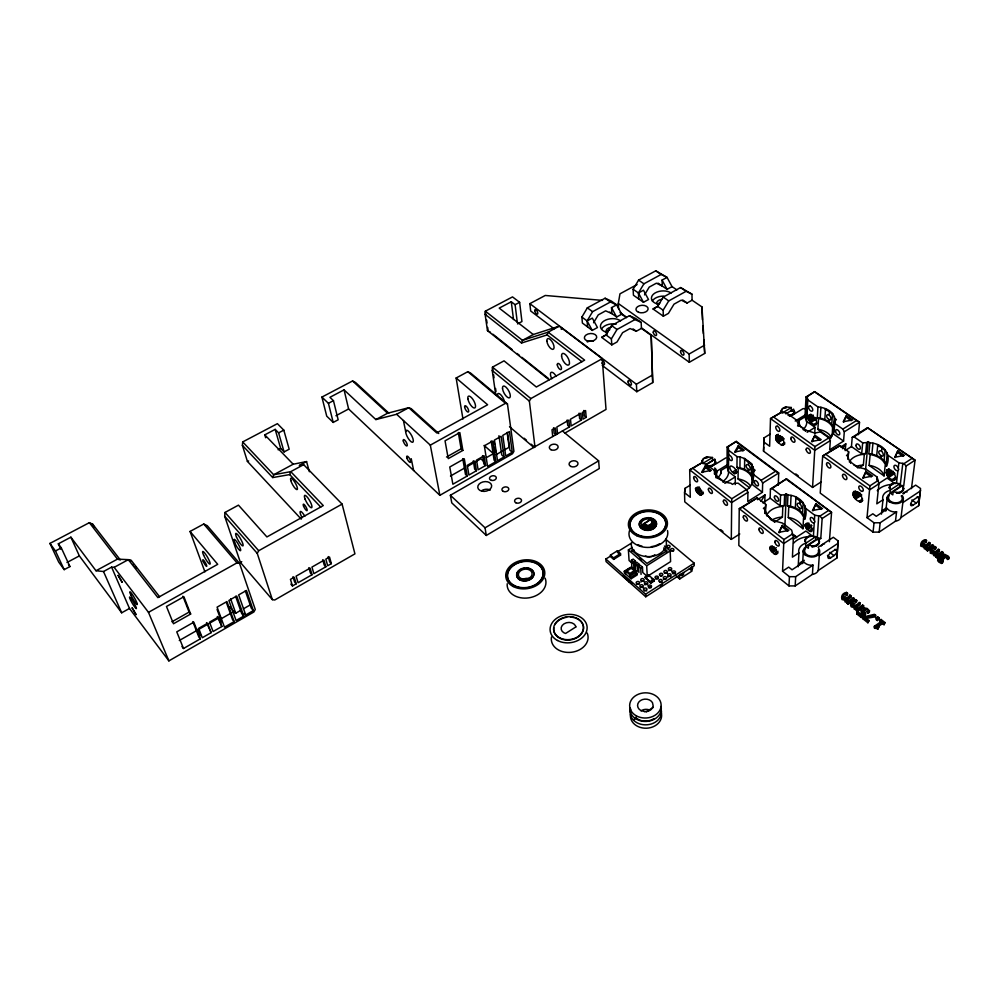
<?xml version="1.0" encoding="UTF-8"?>
<svg xmlns="http://www.w3.org/2000/svg" width="999" height="999" viewBox="0 0 999 999"><rect width="100%" height="100%" fill="white"/><g stroke="black" fill="none" stroke-linecap="round" stroke-linejoin="round"><path stroke-width="1.5" d="M723.264 481.206A19.655 13.549 -1 0 0 728.621 472.602L727.06 466.783L727.122 446.99L736.313 441.396L778.721 473.002L778.258 485.314M728.234 469.08L728.321 447.677L727.122 446.99M728.571 455.457L728.508 471.653L735.314 476.873L735.252 484.602M728.321 447.677L728.82 455.294A3.022 1.486 58.1 0 1 731.705 457.467A3.022 1.486 58.1 0 1 731.693 460.564A3.022 1.486 58.1 0 1 728.808 458.391L728.571 457.854M739.784 533.978L731.305 539.398L731.73 498.751L692.806 468.319L689.685 469.805L690.284 497.277L684.54 492.669L685.002 488.374L690.184 485.189M751.997 483.491L751.96 477.922A18.469 12.775 0 0 0 739.585 468.519L736.962 467.42L737.062 456.63L728.596 450.249M765.484 513.698L765.758 504.433L757.254 497.889L739.248 508.666L738.823 545.454L788.985 585.913L795.179 585.913L812.424 574.388A8.117 5.869 4 0 0 818.268 570.479L836.9 558.029L838.111 540.921L833.316 537.275L818.131 547.302M836.9 558.029L838.111 540.921M749.575 487.812L738.061 478.971L738.174 468.344M735.376 452.347L738.286 447.327L738.298 445.716L744.267 450.174L734.665 451.998L738.298 445.716M753.084 477.959C751.186 472.29 745.441 469.143 739.934 467.794L740.059 457.005L737.062 456.63M647.327 528.483L647.377 525.511L643.656 523.726L641.146 526.011L642.632 528.309L645.142 524.975L643.955 529.158L646.203 525.349L645.766 528.259M744.517 469.293L744.68 458.504L740.059 457.005M747.926 492.345L731.543 502.634L689.685 469.805L701.236 463.174L706.068 464.011L714.485 470.504C715.097 478.384 723.813 482.579 730.856 483.166L732.442 484.39L734.09 483.366L738.099 483.154L746.415 489.547L747.926 492.345L747.764 501.523L762.412 492.282L762.662 483.079L761.163 480.294L752.821 473.988L753.521 471.278L755.144 470.267L753.546 469.055L751.523 463.648L744.68 458.504L744.367 459.215L751.51 464.448L748.164 461.426M748.401 471.565L748.438 469.368A3.059 1.711 50.3 0 1 746.103 465.796A3.059 1.711 50.3 0 1 748.513 464.972L748.576 461.563M751.323 474.45L751.523 463.648L751.023 464.223M752.821 473.988L752.609 484.79L762.412 492.282M753.059 477.772L753.283 466.97M753.358 478.321L753.546 469.055M753.396 477.447L753.521 471.278M706.393 464.36L714.772 459.24L715.459 462.312A6.593 4.52 -1 0 1 708.441 466.608L708.428 465.809L706.743 465.596M821.328 481.805L812.562 487.425L763.523 451.186L764.023 437.874L770.167 434.103M763.848 444.043L764.023 437.874M764.772 502.722L764.997 494.93L757.492 499.687M764.872 513.436L765.758 504.433M787.949 495.005L787.474 505.831L790.234 507.005A19.131 13.487 2.3 0 1 801.573 513.686L804.844 519.055C809.465 506.543 800.486 495.504 787.949 495.005L786.288 493.756L784.652 494.792L784.203 505.619L780.157 505.831L770.142 498.176L770.429 488.973L786.525 478.808L831.568 512.375L829.382 541.733M775.649 437.999L776.535 435.002C780.743 435.626 785.526 440.571 783.441 445.067L781.118 444.805L777.484 442.058L775.948 439.622L775.649 437.999L779.282 435.751M853.795 464.947L857.979 467.257L865.971 469.18L877.035 476.998L878.096 480.519L869.917 485.851L867.02 517.657L874.038 522.802L880.156 522.764L896.59 511.825A8.042 5.519 5.6 0 1 887.487 508.866L876.273 516.296L872.839 513.798L867.02 517.657M774.387 521.765L774.712 521.016L774.387 521.765L770.254 519.293M791.308 407.517L782.217 413.049L781.168 411.288L781.717 409.815A6.469 4.246 1 0 1 786.425 406.955L791.308 407.517L791.171 410.689L792.469 411.401M780.157 505.831L780.581 495.005L772.052 488.548L770.429 488.973M774.737 522.09L782.404 517.157L782.841 506.493L784.203 505.619M779.232 532.817L782.342 525.399L788.835 530.419L778.683 532.367L782.342 525.399M803.983 428.671A19.281 12.75 1.1 0 0 806.78 422.34L804.969 416.858L806.018 396.953L806.955 396.778L807.804 399.912L817.956 406.93C824.849 407.492 833.428 411.014 834.789 418.556L836.425 419.68L834.889 420.641L834.34 423.189L842.856 429.095L844.305 431.805L843.568 441.071L829.682 449.837L830.331 440.584L828.87 437.862L814.959 446.578L812.562 487.425M782.554 571.178L788.698 567.12L792.057 569.792L803.895 561.95A8.167 5.882 3.9 0 0 813.011 565.134L795.666 576.673L789.422 576.685L782.554 571.178L783.915 539.547L742.532 507.192L739.248 508.666L783.74 543.568L793.393 537.262L791.67 530.169L782.454 523.051L774.412 520.966M772.052 488.548L786.525 478.808M784.889 526.148L786.288 493.756M803.533 518.056L802.946 528.733L788.273 517.494L788.76 506.818M789.372 416.046A6.469 4.246 1 0 0 794.355 412.063L793.606 409.128L785.813 413.886M804.844 519.055C804.058 511.975 796.877 507.817 790.559 506.243L791.058 495.404M788.985 585.913L789.422 576.685M804.969 416.858L799 420.529L798.626 426.024L799.138 425.449L805.881 430.232L805.569 430.944L802.934 429.495M793.393 537.262L792.419 557.13L798.938 552.834L798.663 550.948A12.9 9.241 3.7 0 1 805.331 543.281M795.366 507.842L795.903 497.002L795.579 497.752L803.134 503.284L799.587 500.087M819.23 541.957L819.292 541.158L819.23 541.957A7.093 5.045 3.6 0 1 812.025 546.703L812.075 545.916L813.923 545.816A7.093 5.045 3.6 0 0 819.018 542.457L818.393 538.598L808.541 545.079L808.353 548.251L805.806 546.278L805.406 539.248A7.093 5.045 3.6 0 1 810.501 535.914L815.846 536.638L815.634 539.822L805.806 546.278M795.179 585.913L795.666 576.673M799.462 510.252L799.575 508.054A3.159 1.798 48.4 0 1 797.19 504.383A3.159 1.798 48.4 0 1 799.812 503.633L799.987 500.224M798.189 566.783L798.938 552.834M805.569 430.944L805.619 430.132L798.676 425.212L796.54 420.092L786.425 412.949L781.643 412.187L770.504 418.581L769.642 446.241L763.773 441.933M806.23 419.018L807.392 397.49M807.804 399.912L806.63 421.441L815.072 427.372L814.697 433.603M802.584 513.324L803.184 502.472L802.647 503.059M808.278 417.882L809.252 414.872C813.486 415.347 818.368 420.342 816.108 424.812L813.748 424.6L810.077 421.915L808.553 419.518L808.278 417.882L813.049 414.947M804.507 516.833L805.119 505.993M802.634 563.586L803.358 550.774M805.082 541.333L805.119 540.534L805.082 541.333A7.093 5.045 3.6 0 1 805.356 540.047M763.523 451.186L763.76 447.127M940.996 557.842L941.408 556.793M812.162 441.833L814.922 435.227L821.166 439.647L811.588 441.471L814.922 435.227M832.204 436.213L832.579 427.609A18.132 12.013 2 0 0 819.942 418.806L817.294 417.782L817.956 406.93M830.806 438.449L817.869 429.345L818.531 418.643M812.025 546.703L812.075 545.916L808.541 545.079M832.754 428.546L834.003 429.433C833.016 422.889 826.073 419.48 820.229 418.119L820.916 407.267M814.247 522.852L813.948 523.001A3.184 1.623 55.6 0 1 810.788 520.591A3.184 1.623 55.6 0 1 810.988 517.482A3.184 1.623 55.6 0 1 814.148 519.88L815.009 521.74L814.247 522.852L813.373 536.738L820.778 538.449L822.152 518.518L819.904 516.121L814.734 515.197L805.456 508.204M814.397 520.429L814.734 515.197M813.049 510.764L815.933 503.708L822.477 508.591L812.449 510.514L815.933 503.708M812.424 574.388L813.011 565.134M824.812 419.505L825.536 408.653L825.224 409.353L829.432 411.576L829.195 415.01A2.972 1.436 64.4 0 1 830.881 418.856A2.972 1.436 64.4 0 1 828.895 419.43L828.745 421.628M817.319 537.275L818.73 515.734M818.268 570.479L819.267 555.756A8.204 5.882 3.8 0 0 819.33 552.709M903.421 488.761L903.521 487.949L903.421 488.761A6.981 4.733 5.4 0 1 896.59 493.256L896.69 492.457L898.488 492.357A6.981 4.733 5.4 0 0 903.321 489.173L902.509 485.539L893.181 491.683L892.806 494.892L890.221 493.056L889.797 486.213A6.981 4.733 5.4 0 1 894.617 483.054L899.912 483.716L899.525 486.925L890.221 493.056M831.755 424.338L832.529 413.461L832.467 414.273L829.07 411.413M495.741 394.917L492.257 370.554L492.507 367.12L504.033 360.851L536.338 387.013L584.64 360.139L548.139 332.168L522.502 340.347L521.54 343.007L485.114 314.31L485.352 311.176L512.512 296.903L519.617 302.31L521.94 321.553L517.494 323.926M833.641 427.46L834.427 416.583M834.34 423.189L833.553 434.066L843.568 441.071M834.003 429.433L834.789 418.556M834.889 420.641L834.103 431.506L832.492 433.841A18.132 12.013 2 0 1 828.77 438.386M843.68 422.14L846.353 415.646L852.646 419.955L843.181 421.74L846.353 415.646M845.316 449.725L845.791 443.843L840.696 447.065M847.751 458.516L848.626 451.76L839.947 445.654L822.676 455.981L820.229 493.094L873.064 532.13L879.145 532.105L895.479 521.178A7.992 5.519 5.8 0 0 901.023 517.47L918.68 505.656L920.579 488.536L915.683 485.127L902.771 493.656M847.976 459.34L848.626 451.76M845.129 450.599L851.448 446.59L852.234 437.312L867.482 427.684L915.072 460.189L911.45 488.623M853.046 494.18L853.683 491.471C858.153 490.971 864.16 497.177 861.488 501.798C857.741 502.297 853.333 498.002 853.046 494.18L856.742 491.77M858.441 434.652L859.527 422.252L814.734 391.645L806.018 396.953M847.552 593.206C838.111 596.453 845.941 601.086 849.937 595.079L850.948 595.866L846.74 598.788L846.465 599.974L848.85 600.824L853.346 597.752L854.357 598.538L854.207 600.074L848.201 604.195L847.189 603.396L847.851 602.946L844.942 601.785L844.992 598.738C839.023 599.188 842.132 592.682 846.54 592.419L847.552 593.206L847.414 594.742L842.794 598.139M846.54 592.419L846.403 593.955L847.414 594.742M847.189 603.396L848.001 601.41L845.516 600.686L844.992 598.738M869.904 442.794L868.843 453.721L871.615 454.807A18.806 12.65 4.1 0 1 883.066 461.026L886.563 466.058C892.194 452.984 882.267 443.556 869.904 442.794L868.206 441.633L866.657 442.607L865.634 453.521L861.675 453.746L862.674 442.832L853.97 436.8L852.234 437.312M848.201 604.195L848.338 602.672L854.357 598.538M849.937 595.079L849.799 596.615L850.798 597.402L846.178 600.811M850.798 597.402L850.948 595.866M859.402 467.644L863.336 465.109L864.335 454.358L865.634 453.521M853.346 597.752L853.196 599.288L854.207 600.074M865.509 470.042L868.206 441.633M863.248 478.259L865.983 471.391L872.602 476.073L862.761 477.947L865.983 471.391M854.257 606.043L854.794 608.004L857.292 608.741L857.142 610.264L854.195 609.103L854.257 606.043C848.263 606.493 851.323 599.937 855.781 599.65L856.792 600.449L856.643 601.985L852.434 604.932M309.353 471.74L306.568 461.563L299.3 465.497L303.646 464.66L342.095 504.095L354.932 553.858L274.725 600.012L272.365 599.65L240.409 562.437L224.663 516.196L225.037 512.437L238.461 505.144L266.908 536.938L323.289 505.569L290.746 471.653L273.689 474.75L242.707 441.92L277.397 423.663L283.791 430.132L289.186 449.188L284.078 451.923L280.669 448.414L275.175 429.37L264.785 434.852L265.659 437.774M301.261 519.143L247.415 461.413L242.382 445.342L242.707 441.92M855.631 601.186L855.781 599.65M885.226 465.134L884.065 475.911L869.118 465.397L870.154 454.632M856.792 600.449C847.327 603.733 855.206 608.403 859.202 602.347L860.226 603.146L856.006 606.093L855.731 607.28L858.153 608.141L862.649 605.044L863.673 605.844L863.511 607.38L857.492 611.538L856.468 610.726L857.292 608.741M886.563 466.058C885.314 459.203 878.096 455.569 871.89 454.083L872.964 443.169M868.406 611.675C867.432 606.156 858.715 610.963 865.609 613.124L865.446 614.66L861.3 617.532L856.842 614.01L857.941 611.825L861.35 614.51L863.486 613.024L861.325 610.639A2.847 2.085 6.9 0 1 861.825 609.14L864.397 607.904L867.219 608.453L869.555 610.889L868.243 613.211L869.555 610.889M857.492 611.538L857.641 610.002L863.673 605.844M857.941 611.825L856.842 614.01M860.226 603.146L860.077 604.682L855.444 608.116M876.685 455.569L877.796 444.642L877.472 445.367L881.892 447.702L881.53 451.148A3.072 1.548 63 0 1 883.253 455.119A3.072 1.548 63 0 1 881.068 455.606A3.084 1.923 47.2 0 1 878.758 452.01A3.084 1.923 47.2 0 1 881.53 451.148M861.3 617.532L861.45 615.996L865.609 613.124M862.649 605.044L862.487 606.58L863.511 607.38M876.735 479.957L877.035 476.998M864.784 617.22L869.018 620.566L867.894 622.764L862.711 618.656L862.874 617.12L874.475 614.31L875.648 615.234L875.474 616.77L864.622 618.756L864.784 617.22L875.648 615.234M812.312 536.001L805.918 531.018L793.318 539.248M863.336 614.56L863.486 613.024M873.064 532.13L874.038 522.802M880.831 457.817L881.068 455.606M878.096 480.519L878.933 483.778L876.822 503.833L883.004 499.762L882.629 497.989A12.712 8.679 5.5 0 1 888.773 490.734M884.053 460.689L885.214 449.75L885.126 450.561L881.53 447.552M867.894 622.764L869.018 620.566M886.113 463.986L887.299 453.047M879.145 532.105L880.156 522.764M881.443 514.123L883.004 499.762M886.288 472.552L887 469.817C891.495 469.155 897.639 475.399 894.767 480.007C891.046 480.619 886.5 476.386 886.288 472.552L889.934 470.179M885.788 511.126L887.274 497.777M889.497 488.236L889.597 487.437L889.497 488.236A6.981 4.733 5.4 0 1 890.371 485.901M884.053 624.725L885.064 622.614L881.031 619.455L880.206 620.029L881.667 621.178L874.387 626.273L874.212 627.797L877.909 629.033L878.82 626.985L877.322 625.799L882.741 622.015L884.24 623.189L884.053 624.725L882.554 623.551L882.741 622.015M875.074 628.483L874.387 626.273M876.185 617.944L876.011 619.48L877.334 620.516L878.87 619.442L879.058 617.906L877.734 616.87L876.185 617.944L877.509 618.98L877.334 620.516M695.504 488.623C697.002 484.815 702.247 491.208 702.072 493.831C700.549 497.602 695.341 491.246 695.504 488.623L698.051 487.05M877.559 618.406L877.734 616.87M877.147 627.335L877.322 625.799M895.141 457.604L897.789 450.849L904.445 455.407L894.717 457.267L897.789 450.849M877.909 629.033L878.82 626.985M881.667 621.178L881.493 622.714L880.032 621.565L880.206 620.029M896.503 483.141L897.964 470.529L898.788 469.393L898.014 467.544A3.097 1.773 54.9 0 0 894.792 465.297A3.097 1.773 54.9 0 0 894.417 468.444A3.097 1.773 54.9 0 0 897.651 470.691L897.964 470.529M898.251 468.094L898.875 462.812L887.749 455.132M881.031 619.455L880.032 621.565M896.59 493.256L896.69 492.457L893.181 491.683M895.479 521.178L896.59 511.825M902.821 463.286L900.236 485.027L903.695 486.126L906.143 466.009L903.995 463.648L898.875 462.812M901.023 517.47L902.846 502.597A8.079 5.519 5.6 0 0 902.746 499.725M649.263 528.696L649.712 525.174L652.359 522.427L650.474 519.517L643.656 523.726L641.683 527.235L644.268 524.413L642.632 528.309M920.179 491.52L918.68 505.656M924.275 545.704L924.887 547.539L927.347 548.214L927.134 549.762L924.212 548.688L924.275 545.704C918.618 546.253 920.978 540.072 925.511 539.735L926.535 540.471L926.31 542.032L922.327 544.805M925.511 539.735L925.286 541.296L926.31 542.032M926.535 540.471C917.419 543.668 925.324 547.864 928.958 542.232L929.982 542.969L925.998 545.754L925.786 546.865L928.171 547.652L932.429 544.73L933.453 545.479L933.228 547.027L927.522 550.948L926.498 550.199L927.347 548.214M927.522 550.948L927.746 549.4L933.453 545.479M925.386 547.764L929.757 544.53L929.982 542.969M932.429 544.73L932.192 546.291L933.228 547.027M935.701 548.826L935.938 547.277L934.902 546.528L934.677 548.076L935.701 548.826L931.33 552.072M935.938 547.277C926.797 550.486 934.764 554.732 938.386 549.038L939.422 549.787L935.426 552.597L935.214 553.721L937.624 554.52L941.895 551.573L942.931 552.322L942.694 553.883L936.975 557.829L935.938 557.067L936.812 555.082L934.327 554.395L933.703 552.547C928.021 553.109 930.331 546.878 934.902 546.528M936.975 557.829L937.212 556.268L942.931 552.322M934.827 555.044L939.197 551.348L939.422 549.787M941.657 553.121L941.895 551.573M938.311 559.115L937.636 560.626L938.935 562.187L941.57 563.436L941.807 561.888C945.066 560.889 936.463 559.752 940.434 558.004C945.204 558.891 942.769 560.352 939.535 559.852M941.57 563.436L942.831 561.076M942.656 562.687L942.894 561.126M941.807 561.888C935.551 560.476 938.261 556.206 941.458 556.918A2.448 1.711 8.2 0 1 941.383 555.594L942.606 554.582A3.521 2.46 8.3 0 1 944.517 554.245L948.351 556.206L948.8 558.741L947.726 559.49L946.977 556.343L943.93 555.369L942.494 556.605L943.955 558.316L942.869 560.451M887.462 496.828L887.224 498.164A8.079 5.519 5.5 0 0 889.684 502.185M618.631 308.928L618.294 303.496L619.967 293.831L637.125 284.528M769.817 547.552L770.704 546.253C773.888 546.928 777.984 550.861 776.573 554.333L774.1 553.783L770.566 550.149L769.817 547.552L772.427 545.866M804.944 524.712L806.48 523.389L809.527 525.312A4.021 2.035 55.6 0 1 812.187 530.244A4.021 2.035 55.6 0 1 809.19 530.856L806.205 528.184L804.994 525.499L807.504 523.051M803.646 549.737L803.333 551.161A8.204 5.882 3.7 0 0 805.619 555.432M850.561 605.107L851.21 606.83L854.108 607.567M751.947 482.929L751.535 484.54A18.469 12.775 0 0 1 746.328 490.134M647.614 528.833L648.576 525.449L649.712 525.174L650.824 529.445L650.736 524.687L653.571 527.747L651.548 524.038L654.407 526.585L654.195 522.802L651.323 520.054L654.195 522.802L652.322 521.565L654.732 524.025L652.359 522.427L654.807 525.312L652.097 523.264L654.407 526.585M727.921 446.915L736.313 441.396M242.382 445.342L272.702 477.572L273.689 474.75L293.182 464.223L306.568 461.563M272.702 477.572L289.71 474.587L290.746 471.653L303.646 464.66M521.54 343.007L547.14 334.927L548.139 332.168L559.253 326.149L602.247 358.678L606.018 409.44L564.86 433.104M862.686 611.925L865.571 610.514L868.168 613.149M723.463 481.293L723.151 482.03L723.463 481.293L716.358 475.961L718.281 478.721M646.153 528.321L647.377 525.511L648.576 525.449L648.925 528.396M858.228 467.332L857.904 468.069C856.643 464.885 847.814 462.687 848.201 456.618L846.515 455.432L848.089 454.433M272.365 599.65L257.243 553.359L258.704 550.724L342.095 504.095M841.57 597.452L841.995 599.537L844.854 600.274M534.989 447.065L529.37 401.111L530.856 398.589L602.247 358.678M581.893 317.083L587.112 320.941L592.32 318.107L597.452 327.535L592.257 330.382L582.392 323.052L581.893 317.083L587.337 307.842L605.094 298.239L611.363 301.074L616.645 304.845L621.728 314.21L626.485 317.632M587.599 326.923L587.112 320.941L592.594 311.676L610.377 302.023L616.645 304.845L611.513 307.642L611.912 313.624L605.631 310.851L598.251 314.872L593.568 322.764M705.406 465.821L701.598 472.24L711.313 470.404L705.406 465.821L705.419 467.432L702.384 472.564M641.458 328.384L636.301 331.256L630.057 328.534L622.614 332.655L617.02 341.983L611.8 344.892L601.673 337.375L605.993 334.89L611.575 325.537L629.47 315.684L635.714 318.481L641.158 322.377L641.458 328.384L651.211 335.389L652.734 382.567L636.8 391.72L602.247 365.434M633.116 289.26L638.436 292.969L643.481 290.222L648.513 299.513L643.481 302.285L633.441 295.242L633.116 289.26L638.573 280.12L655.781 270.816L667.057 277.385L672.04 286.613L676.86 289.885M638.736 298.951L638.436 292.969L643.93 283.803L661.163 274.45L667.057 277.385L662.087 280.082L662.3 286.076L656.38 283.192L649.238 287.088L644.542 294.905M611.8 344.892L611.388 338.886L616.995 329.495L634.927 319.593L641.158 322.377M692.082 300.212L687.1 302.997L681.231 300.162L674.013 304.158L668.418 313.386L663.348 316.208L653.059 308.991L657.654 306.356L663.236 297.103L680.569 287.562L691.982 294.193L692.082 300.212L701.985 306.93L704.732 353.409L689.322 362.275L641.47 327.922M663.348 316.208L663.136 310.19L668.756 300.899L686.126 291.308L691.982 294.193M635.514 717.344L633.691 720.366L635.689 717.569M760.963 501.386L764.997 494.93M842.444 448.726L845.791 443.843M702.634 460.701A6.593 4.52 -1 0 0 702.297 461.85L702.622 459.902A6.593 4.52 -1.1 0 1 707.579 456.893L712.524 457.505L712.537 460.664L705.369 465.047M942.332 557.879L944.967 556.88L947.639 559.428M794.355 412.063L794.392 411.276L794.13 412.362A6.469 4.246 1 0 1 789.41 415.247L788.036 415.322M770.691 518.606L767.694 515.584L767.17 516.171L765.047 509.59L763.398 508.316L765.059 507.267M930.419 551.048L930.256 553.121L933.478 554.108L933.64 555.544L936.575 556.63L935.938 557.067M921.54 543.843L920.616 545.991L924.063 547.265M884.24 623.189L885.064 622.614M878.233 626.573L882.554 623.551M877.509 618.98L879.058 617.906M947.964 557.929L949.05 557.18M862.711 618.656L863.923 617.819M943.106 558.903L943.955 558.316M856.468 610.726L857.142 610.264M926.498 550.199L927.134 549.762M646.216 711.875L653.246 707.379M837.075 550.961A4.021 1.861 -51.1 0 0 834.39 550.174L831.068 552.385A4.021 1.861 -51 0 0 827.946 557.042A4.021 1.861 -51 0 0 830.656 557.817L833.965 555.606A4.021 1.861 -51.1 0 0 837.075 550.961L834.939 549.325M919.28 498.489A3.946 1.748 -52.4 0 0 916.895 497.577L913.748 499.675A3.946 1.748 -52.4 0 0 910.626 504.258A3.946 1.748 -52.4 0 0 913.036 505.169L916.17 503.071A3.946 1.748 -52.4 0 0 919.28 498.489L917.107 496.965M902.846 502.597L920.678 490.746M819.267 555.756L838.086 543.269M890.584 489.847L899.912 483.716M818.206 540.147L820.778 538.449M859.627 501.835L862.1 500.224M892.869 480.069L895.304 478.484M860.351 502.06L862.811 500.437M893.593 480.282L896.028 478.696M805.993 543.106L815.846 536.638M822.152 518.518L831.568 512.375L786.5 479.42M854.245 497.614L860.401 493.606M887.449 475.974L893.518 472.015M771.79 551.848L775.699 549.3M806.867 528.983L811.987 525.636M854.907 498.389L861.063 494.38M888.111 476.735L894.167 472.777M772.514 552.522L776.41 549.974M807.592 529.632L811.425 527.122M878.246 483.816L887.1 478.046L895.179 483.728M878.933 483.778L869.779 489.747L822.676 455.981L839.947 445.654M906.143 466.009L915.072 460.189L867.482 427.684M855.631 499.025L861.787 495.005M888.848 477.347L894.904 473.389M774.1 553.783L778.009 551.236M809.19 530.856L813.036 528.346M774.824 554.258L777.434 552.559M775.511 554.52L778.121 552.822M858.89 501.386L862.587 498.976M892.119 479.645L895.753 477.272M886.637 470.304L889.073 468.718M853.183 492.594L855.656 490.984M886.463 470.954L888.898 469.38M769.892 548.339L772.489 546.653M804.994 525.499L808.84 523.001M783.915 539.547L792.557 533.916M819.904 516.121L828.358 510.626M853.071 494.967L858.004 491.77M886.313 473.339L891.158 470.179M770.142 549.225L774.05 546.69M805.231 526.386L809.078 523.888M853.296 495.854L858.228 492.644M886.525 474.213L891.37 471.053M770.566 550.149L774.475 547.602M805.644 527.297L809.49 524.8M903.995 463.648L912 458.441M853.695 496.753L859.852 492.744M886.912 475.112L892.969 471.166M771.128 551.048L776.335 547.652M806.205 528.184L811.325 524.85M660.339 586.338L662.562 584.914M611.038 555.806L605.856 559.028L606.068 561.588L645.754 596.778L694.23 565.734L694.18 563.161L665.671 539.223M680.406 574.313L681.867 575.561L683.591 574.462L683.528 572.577M689.385 568.556L690.858 569.805L692.557 568.706L692.519 566.82M676.161 575.986L679.67 578.995L692.032 571.066L691.932 566.545M645.754 596.778L645.616 594.218L694.18 563.161M650.824 583.154L650.786 582.255L654.27 580.032L648.476 574.974L644.992 577.185L650.824 583.154L654.32 580.931L654.27 580.032M762.799 502.834L770.142 498.176M648.551 575.599L670.591 561.613L670.192 550.924L664.435 546.053M638.923 572.539L638.561 566.408L640.309 565.309L642.457 567.182L642.769 572.489L647.252 576.423L646.69 565.759L670.192 550.924M631.056 577.247L637.175 573.376L635.913 572.29L629.807 576.148L631.143 578.758L637.262 574.887L637.175 573.376M742.532 507.192L757.254 497.889M853.97 436.8L867.656 428.146M629.208 582.105L630.082 581.555M631.143 578.758L624.4 572.789L624.288 571.278L630.394 567.444M625.636 573.888L625.424 570.866L631.543 567.02L635.826 570.766L636.013 573.801M637.499 571.291L637.125 565.159L638.873 564.06L636.725 562.2L634.989 563.299L635.364 569.418M629.907 577.659L629.707 574.637L635.826 570.766M641.071 574.413L640.721 568.294L642.457 567.182M631.818 566.308L631.418 560.189L633.166 559.103L635.302 560.963L635.626 566.258M731.73 498.751L746.415 489.547M761.163 480.294L775.574 471.266L778.721 473.002L762.662 483.079M842.856 429.095L856.518 420.529L859.527 422.252L844.305 431.805M633.94 568.169L633.553 562.05L635.302 560.963M830.331 440.584L814.809 450.337L770.504 418.581L781.643 412.187M613.673 559.39L613.561 557.879L620.491 553.571L617.357 550.824L610.426 555.132L610.551 556.643L613.673 559.39L620.591 555.082L620.491 553.571M632.392 563.436L629.083 560.551L628.383 549.9L632.28 547.477M634.128 550.024L631.643 551.573L631.543 550.049L646.99 563.399L667.007 550.786L663.673 547.964M700.212 494.967L702.759 493.394M734.602 473.663C738.91 473.988 734.889 467.245 732.504 466.62A3.821 1.861 57.8 0 0 729.907 467.407A3.821 1.861 57.8 0 0 732.467 472.127L734.602 473.663L737.112 472.115M781.118 444.805L784.752 442.557M813.748 424.6L816.133 423.126M700.823 495.192L703.371 493.606M781.805 445.204L784.227 443.706M814.435 424.987L816.82 423.501M782.442 445.379L784.864 443.881M724.837 483.366L735.314 476.873M807.155 432.292L815.072 427.372M617.519 551.785L631.768 542.932M776.335 440.497L782.379 436.763M808.94 420.379L813.71 417.445M695.866 490.259L699.687 487.899M776.86 441.321L782.904 437.599M809.465 421.203L815.409 417.52M696.278 491.146L700.112 488.786M641.146 526.011L650.474 519.517L651.922 520.904M777.484 442.058L783.516 438.324M810.077 421.915L816.033 418.244M696.815 492.007L700.636 489.647M778.146 442.644L784.19 438.911M810.751 422.49L816.707 418.806M697.439 492.769L701.261 490.409M698.101 493.381L701.922 491.021M732.467 472.127L736.226 469.792M699.55 494.542L703.371 492.17M733.94 473.251L736.45 471.703M727.759 464.498L715.808 471.84L715.833 477.697M775.811 435.764L778.246 434.265M808.503 415.646L810.888 414.173M775.699 436.413L778.121 434.927M808.366 416.308L810.763 414.835M720.791 473.738L720.791 470.641L727.06 466.783M775.711 438.773L780.544 435.789M808.328 418.668L813.099 415.734M775.948 439.622L780.781 436.638M808.553 419.518L813.323 416.583M695.604 489.398L699.425 487.037M715.321 464.298L725.761 457.904M795.216 421.054L805.294 414.86M793.094 414.722L803.009 408.653L806.006 408.741M806.955 396.778L814.734 391.645M692.806 468.319L701.236 463.174M712.524 457.505L702.946 463.349L702.285 461.063L702.297 461.85M557.554 433.753L556.843 427.01L568.881 420.129L569.542 426.873L450.374 495.267L451.773 502.872L486.301 535.452L599.263 468.556L598.626 460.851L562.4 430.944M486.301 535.452L485.052 527.822L598.626 460.851M240.409 562.437L241.746 561.663M183.516 648.513L200.324 638.861L193.818 622.177L176.761 631.868L183.516 648.513L181.993 646.54M211.126 632.667L202.298 637.737L198.651 628.346L207.555 623.264L211.126 632.667L206.518 622.664M221.865 626.498L213.087 631.543L209.528 622.14L218.381 617.082L221.865 626.498L217.307 616.495M292.482 585.951L296.216 583.803L294.205 577.235L290.447 579.383L292.482 585.951L290.859 584.115M312.025 574.737L298.089 582.729L296.079 576.161L310.09 568.144L312.025 574.737L310.377 572.914L308.841 567.657M325.849 566.795L313.873 573.676L311.95 567.082L324.001 560.202L325.849 566.795L324.2 564.997L322.714 559.715M331.356 563.636L327.684 565.734L325.836 559.14L329.52 557.03L331.356 563.636L329.695 561.85L328.234 556.568M581.443 420.042L571.141 425.961L570.479 419.205L580.831 413.286L581.443 420.042L579.607 418.556L579.108 413.149M586.176 417.32L583.029 419.13L582.417 412.375L585.589 410.564L586.176 417.32L584.34 415.834L583.853 410.439M234.153 621.615L224.475 627.172L217.095 607.155L226.935 601.56L234.153 621.615L232.58 619.692L226.386 602.509M243.781 616.083L236.076 620.504L228.896 600.449L236.726 596.003L243.781 616.083L241.683 613.536L235.614 596.328M245.704 614.972L253.359 610.576L246.466 590.471L238.674 594.892L245.704 614.972L244.293 613.286M60.789 549.15L58.317 543.818L70.892 537.175L95.991 570.741L103.509 571.515L111.588 567.132L129.483 608.453L168.893 660.888L253.846 612.012L255.269 609.477L239.498 563.286L207.255 525.674L203.746 524.013L190.06 531.443L204.92 571.828M221.341 618.668L234.191 611.313L235.752 613.211L240.846 610.289M495.854 461.663L487.574 466.408L484.365 445.779L492.769 441.034L495.854 461.663L494.08 460.102L491.196 440.946M504.095 456.955L497.502 460.726L494.443 440.084L501.123 436.301L504.095 456.955L501.723 454.882L498.951 435.714M512.287 452.272L505.731 456.019L502.797 435.364L509.44 431.605L512.287 452.272L509.915 450.199L507.455 432.505M388.798 413.111L355.569 382.517L352.56 380.969L321.903 397.078L326.735 416.158L333.204 422.427L338.162 419.78L333.454 400.661L329.92 397.302L344.056 389.86L348.614 408.978L439.872 495.317L512.487 453.746L513.923 451.336L507.455 403.933L470.904 373.314L467.832 371.678L456.143 378.009L462.962 419.018M243.394 608.828L249.775 605.182M636.8 391.72L636.4 384.228L652.409 375.062L651.211 335.389M689.322 362.275L689.148 354.008L704.645 345.142M496.078 454.682L509.178 447.215L507.13 432.467M179.296 640.521L218.107 618.331M467.22 476.011L452.872 484.215L449.762 467.008L464.298 458.791L467.22 476.011L465.472 474.413L462.774 458.628M476.448 470.741L468.906 475.049L467.27 465.359L474.862 461.051L476.448 470.741L474.687 469.155L473.326 460.839M485.626 465.497L478.121 469.792L476.548 460.089L484.103 455.794L485.626 465.497L483.853 463.923L482.554 455.606M450.474 476.048L464.985 467.794M467.632 466.296L480.831 458.791L483.641 461.301M486.401 457.642L494.318 453.134M190.647 614.048L173.476 623.763L166.471 606.48L183.891 596.728L190.647 614.048L189.098 612.087L182.892 596.203M462.874 450.412L448.251 458.641L445.042 440.834L459.84 432.592L462.874 450.412L461.101 448.813L458.304 432.48M171.94 621.778L189.098 612.087M446.491 457.03L461.101 448.813M111.588 567.132L114.148 567.345L148.476 612.337L236.988 562.862L239.498 563.286M70.892 537.175L79.346 555.894L121.678 612.799L129.483 608.453M344.056 389.86L375.849 419.568L396.615 414.273L430.319 445.142L505.544 403.296L507.455 403.933M601.673 337.375L606.88 334.49M653.059 308.991L658.104 306.193M609.802 312.113L616.608 317.02L621.728 314.21M658.029 283.154L667.07 289.335L672.04 286.613M114.148 567.345L128.347 559.652L131.344 560.514L159.615 596.778M396.615 414.273L408.766 407.692L411.201 408.678L438.761 433.541M95.991 570.741L117.457 559.14L128.347 559.652L157.879 597.614L217.707 564.323L190.06 531.443M375.849 419.568L387.587 413.224L408.766 407.692L436.725 432.929L487.612 404.757L456.143 378.009M559.253 326.149L533.266 334.528L522.502 340.347L485.352 311.176L485.976 315.609M89.361 522.664L117.457 559.14L120.342 559.977L92.77 524.25L89.361 522.664L49.95 543.406L58.704 562.087L64.186 569.642L69.942 566.57L61.301 547.877L58.317 543.818M335.939 415.734L348.614 408.978M66.97 562.499L79.346 555.894M278.109 449.775L280.669 448.414M49.95 543.406L55.457 550.973L61.301 547.877M275.175 429.37L278.609 432.879L283.791 430.132M554.133 328.821L530.681 310.989L529.845 303.646L545.254 295.467L602.484 300.399M517.307 322.452L515.109 304.695L511.276 301.76L499.213 308.117L533.266 334.528M321.903 397.078L328.434 403.321L333.454 400.661M515.109 304.695L519.617 302.31M247.415 461.413L248.639 460.926M875.249 626.947L878.084 627.509M485.114 314.31L487.437 330.569L490.497 332.305M862.674 442.832L866.657 442.607M864.335 454.358L861.975 454.483A18.806 12.65 4.1 0 0 849.3 461.863M863.336 465.109L860.988 465.234A18.669 12.65 4.3 0 0 856.53 466.333M780.581 495.005L784.652 494.792M782.841 506.493L780.419 506.618A19.131 13.487 2.3 0 0 766.533 515.496M782.404 517.157L779.994 517.282A18.993 13.487 2.4 0 0 772.652 519.642M128.596 560.377L131.344 560.514M817.294 417.782L820.229 418.119M817.869 429.345L819.267 429.508A18.007 12.025 2.1 0 1 831.355 437.325M868.843 453.721L871.89 454.083M869.118 465.397L870.554 465.571A18.669 12.65 4.3 0 1 883.853 474.912L884.065 475.911M736.962 467.42L739.934 467.794M738.061 478.971L739.46 479.158A18.332 12.775 0.1 0 1 750.124 485.439M787.474 505.831L790.559 506.243M788.273 517.494L789.734 517.682A18.993 13.487 2.4 0 1 802.784 527.684L802.946 528.733M942.581 562.637L941.345 562.337M944.979 555.869L945.666 556.056M932.654 553.346L931.792 552.984M805.881 430.232L814.897 433.079L820.391 431.88L828.87 437.862M767.694 515.584L770.279 518.481L774.712 521.016M922.764 546.353L922.102 545.904M864.597 614.185L865.446 614.66M655.781 270.816L661.163 274.45M680.569 287.562L686.126 291.308M682.692 299.987L687.1 302.997M814.784 392.008L856.518 420.529M846.228 417.27L851.248 420.716M897.601 452.485L903.146 456.281M638.573 280.12L643.93 283.803M663.236 297.103L668.756 300.899M657.654 306.356L663.136 310.19M851.448 446.59L861.675 453.746M911.837 499.999L916.17 503.071M910.863 503.633L913.036 505.169M814.834 436.85L819.817 440.384M865.833 473.014L871.34 476.91M618.294 303.496L689.148 354.008M773.651 417.058L814.959 446.578M825.998 454.47L869.917 485.851M605.094 298.239L610.377 302.023M629.47 315.684L634.927 319.593M620.054 312.55L626.348 317.07M633.054 328.908L636.301 331.256M928.733 543.781L929.757 544.53M938.161 550.599L939.197 551.348M926.722 548.651L927.746 549.4M936.175 555.519L937.212 556.268M587.337 307.842L592.594 311.676M611.575 325.537L616.995 329.495M795.816 473.963L798.201 475.736M605.993 334.89L611.388 338.886M736.163 441.895L775.574 471.266M738.286 447.327L743.056 450.886M815.833 505.319L821.278 509.39M529.845 303.646L636.4 384.228M752.085 478.933L753.321 479.87M547.14 334.927L581.967 361.7M829.707 552.335L833.965 555.606M827.459 555.357L830.656 557.817M794.043 534.952L796.315 536.713M792.082 534.128L796.64 537.662M705.419 467.432L710.152 471.091M782.279 527.01L787.674 531.193M874.3 615.846L875.474 616.77M847.327 601.873L848.338 602.672M856.618 609.203L857.641 610.002M856.992 612.474L861.45 615.996M862.874 617.12L868.056 621.228M492.919 334.228L512.237 349.638M517.07 353.496L519.492 355.419M521.903 357.342L548.476 378.546M487.437 330.569L549.15 379.807M720.679 529.62L722.976 531.48M731.305 539.398L684.765 501.86L684.54 492.669M569.542 426.873L567.707 425.374L567.17 419.98M530.856 398.589L492.507 367.12L492.944 370.167M492.257 370.554L529.37 401.111M467.832 371.678L505.544 403.296M663.736 549.5L667.07 552.322M524.163 438.224L526.485 440.209M531.156 444.18L533.478 446.166M509.515 426.723L534.015 447.602M639.36 558.254L641.558 560.164M628.383 549.9L646.69 565.759M631.418 560.189L633.553 562.05M634.989 563.299L637.125 565.159M638.561 566.408L640.721 568.294M651.423 578.409L654.32 580.931M620.591 555.082L617.469 552.335L617.357 550.824M644.992 577.185L650.786 582.255M610.426 555.132L613.561 557.879M484.14 445.442L493.381 453.596M625.424 570.866L629.707 574.637M624.288 571.278L625.536 572.377M605.856 559.028L645.616 594.218M623.064 576.173L631.568 583.716L631.505 582.817M352.56 380.969L387.587 413.224M450.374 495.267L485.052 527.822M862.549 614.01L861.175 612.175A2.847 2.085 6.9 0 1 861.675 610.676M264.785 434.852L293.182 464.223M289.71 474.587L320.754 507.055M296.216 583.803L294.593 581.967L292.982 576.71M225.037 512.437L258.704 550.724M224.663 516.196L257.243 553.359M203.746 524.013L236.988 562.862M253.359 610.576L251.248 608.054L245.317 590.821M229.782 606.78L233.716 611.563M200.324 638.861L198.789 636.9L192.819 621.603M68.456 564.535L69.942 566.57M948.101 557.767L948.8 558.741M868.73 611.413L869.38 612.424M587.112 320.941L592.257 330.382M611.513 307.642L616.608 317.02M638.436 292.969L643.481 302.285M662.087 280.082L667.07 289.335M302.135 517.682L301.386 516.246A6.319 1.523 60.3 0 1 300.112 511.838L300.349 511.463A6.319 1.523 60.3 0 1 304.82 516.221M551.835 378.721L551.186 377.347A5.882 2.473 61.2 0 1 550.699 372.864L551.161 372.377A5.882 2.473 61.2 0 1 556.156 376.336M55.457 550.973L64.186 569.642M103.509 571.515L121.678 612.799M92.77 524.25L93.918 526.885M148.476 612.337L168.893 660.888M650.736 524.687L651.81 527.372M198.152 629.07L200.762 635.776M217.07 609.427L221.728 622.052M230.644 598.876L235.752 613.211M234.191 611.313L234.703 612.762M278.609 432.879L284.078 451.923M328.434 403.321L333.204 422.427M403.409 420.492L405.681 431.643M411.226 458.678L413.648 470.492M430.319 445.142L439.872 495.317M799 420.529L799.262 422.115A11.788 7.792 1.1 0 1 797.539 425.974M494.105 441.421L494.542 444.368M494.992 447.315L495.641 451.735M486.613 320.03L487.025 322.989M487.662 327.422L488.086 330.369M493.593 374.737L494.03 377.772M495.554 388.436L495.991 391.483M511.276 301.76L513.511 319.505M552.734 436.526L551.997 429.782L555.232 427.934L555.956 434.677L554.133 433.154L553.546 427.772M720.791 470.641L720.966 472.327A12.013 8.279 -1 0 1 716.92 478.084M702.409 319.755L701.985 306.93M702.834 325.874L703.358 333.516M703.783 339.635L704.732 353.409M625.824 577.772L625.886 578.683M628.658 580.294L628.721 581.193M631.543 567.02L631.643 568.531M638.873 564.06L639.035 566.72M645.766 578.721L645.716 577.822L649.2 575.611L649.25 576.51L648.476 574.974M650.099 582.529L650.062 581.618L653.546 579.395L653.596 580.307M652.409 375.062L652.734 382.567M679.532 574.475L679.67 578.995M681.817 573.676L681.867 575.561M685.002 488.374L685.077 491.433M690.809 567.919L690.858 569.805M708.441 466.608L708.428 465.809L710.152 465.721A6.593 4.52 -1.1 0 0 715.122 462.687L715.446 461.526L715.459 462.312M716.595 471.778L716.608 476.798M714.772 459.24L714.784 462.4M714.485 470.504L714.497 473.588M481.943 490.472A6.956 4.845 -9 0 1 490.334 490.022M828.895 419.43A2.985 1.836 49.4 0 1 826.648 415.921A2.985 1.836 49.4 0 1 829.207 414.997M794.642 411.675A6.743 4.421 1 0 1 789.46 415.821M781.168 411.288A6.743 4.421 1 0 1 786.35 407.18M781.418 411.7A6.469 4.246 1 0 1 781.693 410.601M784.814 408.129A6.469 4.246 1 0 1 786.388 407.742M799.6 425.162A3.709 1.911 -53.3 0 1 799.724 424.4M902.234 495.579A8.092 5.519 5.5 0 1 900.111 502.809A8.092 5.519 5.5 0 1 889.26 501.423A8.092 5.519 5.5 0 1 889.535 493.956M903.758 488.361A7.268 4.933 5.4 0 1 896.652 493.056M889.26 487.824A7.268 4.933 5.4 0 1 894.492 483.266M891.445 484.965A6.981 4.733 5.4 0 1 892.869 484.265M901.248 495.941A6.931 4.733 5.5 0 1 899.899 501.898A6.931 4.733 5.5 0 1 890.996 501.56A6.931 4.733 5.5 0 1 889.297 495.479M882.354 510.951A12.562 8.666 5.8 0 1 886.85 507.979M877.247 490.721A20.792 14.198 5.5 0 1 892.219 484.378M903.645 493.831A3.084 1.386 -52.5 0 1 906.992 492.02M818.73 548.513A8.217 5.882 3.7 0 1 816.158 556.181A8.217 5.882 3.7 0 1 805.182 554.657A8.217 5.882 3.7 0 1 805.881 546.728M799.812 503.633A3.147 1.386 63.2 0 1 801.598 507.717A3.147 1.386 63.2 0 1 799.575 508.066M819.555 541.57A7.38 5.257 3.6 0 1 812.037 546.515M804.807 540.921A7.38 5.257 3.6 0 1 810.401 536.101M806.093 538.861A7.093 5.045 3.6 0 1 807.254 537.862M818.381 550.124A7.043 5.045 3.7 0 1 810.526 556.106A7.043 5.045 3.7 0 1 805.544 548.339M798.263 565.634A12.75 9.228 4 0 1 804.332 560.339M793.581 543.194A21.116 15.135 3.7 0 1 810.551 536.513M821.228 546.041A3.134 1.474 -51.1 0 1 824.462 543.906M133.179 564.21A6.768 0.912 60 0 1 133.691 564.66M135.202 566.595A6.768 0.912 60 0 1 136.101 567.956M658.778 304.32A11.226 6.843 -3.4 0 1 653.433 294.181A11.226 6.843 -3.4 0 1 671.178 293.007M652.322 300.986A11.189 6.843 -3.4 0 1 663.761 296.104M656.842 303.796A6.056 3.709 -3.4 0 1 661.75 299.325M657.966 303.958A6.044 3.709 -3.3 0 1 660.351 302.635M607.629 332.542A11.364 7.08 -4.7 0 1 602.634 322.003A11.364 7.08 -4.7 0 1 620.604 320.841M601.61 328.858A11.326 7.08 -4.6 0 1 616.208 324.126M607.342 333.554A6.144 3.834 -4.6 0 1 611.201 327.173M606.193 333.017A6.131 3.834 -4.6 0 1 609.815 329.745M601.91 359.99A2.66 1.199 61.2 0 1 604.133 362.237A2.66 1.199 61.2 0 1 604.045 364.772A2.66 1.199 61.2 0 1 601.81 362.962M561.051 328.858A2.597 1.136 62.1 0 1 561.45 329.345M587.35 341.97A6.169 3.896 -5.2 0 1 593.418 341.084M497.44 395.979A6.069 2.335 61.2 0 1 500.312 394.343A6.069 2.335 61.2 0 1 504.47 401.873M748.513 464.972A3.047 1.299 64.4 0 1 750.261 468.931A3.047 1.299 64.4 0 1 748.438 469.38M715.734 461.925A6.868 4.708 -1 0 1 708.416 466.396M702.01 461.451A6.868 4.708 -1 0 1 707.529 457.105M705.956 458.079A6.593 4.52 -1 0 1 707.579 457.679M714.822 469.455A6.556 4.52 -1 0 1 714.41 473.976M714.685 467.982A7.642 5.27 -1 0 1 715.334 474.388M716.595 472.177A7.642 5.27 -1 0 1 715.334 474.775M659.702 543.656A17.695 12.737 -2.8 0 1 655.781 545.554M654.345 546.003A17.695 12.737 -2.8 0 1 651.336 546.653M642.145 546.241A17.695 12.737 -2.8 0 1 638.049 544.755M666.146 541.258A17.582 12.737 -2.7 0 1 649.525 556.618A17.582 12.737 -2.7 0 1 631.38 543.019M654.857 554.682A6.768 4.933 -2.7 0 1 645.404 556.068M659.69 581.73A2.273 1.686 -2 0 1 661.425 581.655M656.443 578.284A2.26 1.673 -2.2 0 1 657.604 578.334M664.735 572.777A2.26 1.661 -1.9 0 1 666.982 572.889M667.669 576.635A2.26 1.673 -1.7 0 1 668.069 576.311M668.556 576.073A2.26 1.673 -1.7 0 1 669.118 575.923M660.314 575.599A2.26 1.673 -2 0 1 662.037 575.511M663.636 579.145A2.26 1.673 -1.8 0 1 665.284 578.733M668.656 570.204A2.26 1.661 -1.7 0 1 670.292 569.805M673.538 573.114A2.26 1.673 -1.5 0 1 674.125 573.076M668.718 570.766A1.686 1.249 -1.7 0 1 671.64 570.904M664.972 573.151A1.698 1.249 -1.9 0 1 666.995 573.451M668.131 576.873A1.698 1.261 -1.7 0 1 670.816 576.748M672.851 573.801A1.698 1.249 -1.5 0 1 675.237 573.913M660.551 575.973A1.698 1.249 -2 0 1 661.85 575.911M659.927 582.117A1.698 1.261 -2 0 1 661.95 582.417M655.744 578.983A1.698 1.261 -2.2 0 1 657.804 578.883M663.698 579.707A1.698 1.261 -1.8 0 1 665.671 579.208M667.594 547.664A2.223 1.611 -1.9 0 1 668.144 547.527M668.244 547.927A1.661 1.211 -1.9 0 1 669.105 547.964M672.502 550.686A2.223 1.623 -1.7 0 1 673.588 550.948M641.008 581.967A1.698 1.261 -2.8 0 1 643.905 581.543M641.658 580.869A2.26 1.673 -2.8 0 1 642.807 580.694M636.937 584.328A1.698 1.261 -3 0 1 638.998 584.228M645.903 583.965A2.273 1.686 -2.6 0 1 647.077 584.015M644.904 584.914A1.698 1.261 -2.6 0 1 647.602 584.79M637.649 583.628A2.26 1.686 -3 0 1 638.236 583.603M640.759 587.025A2.273 1.698 -2.8 0 1 641.92 586.85M640.322 587.837A1.698 1.274 -2.8 0 1 643.006 587.699M644.318 590.859A1.711 1.274 -2.6 0 1 646.715 590.971M648.913 587.924A1.698 1.274 -2.5 0 1 650.986 587.824M649.05 587.362A2.273 1.698 -2.5 0 1 650.212 587.187M667.494 530.519A19.418 13.974 -2.8 0 1 647.439 547.44A19.418 13.974 -2.8 0 1 629.72 530.082M634.053 532.792A17.92 12.825 -2.9 0 1 637.799 513.998A17.92 12.825 -2.9 0 1 663.498 517.607A17.92 12.825 -2.9 0 1 655.431 535.789M653.983 536.251A17.92 12.825 -2.9 0 1 650.936 536.9M644.667 537.025A17.92 12.825 -2.9 0 1 635.102 533.603M650.898 518.369A8.641 6.181 -2.9 0 1 654.957 527.647A8.641 6.181 -2.9 0 1 641.258 528.359A8.641 6.181 -2.9 0 1 644.318 518.706M545.117 578.196A19.493 14.436 -8 0 1 528.721 597.852A19.493 14.436 -8 0 1 507.205 583.753M522.489 579.595A6.881 5.095 -8 0 1 529.283 578.608M508.591 580.519A17.982 13.237 -8 0 1 524.9 561.45A17.982 13.237 -8 0 1 542.32 577.784M541.77 578.908A17.982 13.237 -8 0 1 536.001 584.715M534.69 585.451A17.982 13.237 -8 0 1 524.95 588.036M521.053 587.899A17.982 13.237 -8 0 1 515.322 586.388M514.06 585.776A17.982 13.237 -8 0 1 509.215 581.555M532.242 570.367A8.679 6.381 -8 0 1 529.158 580.119A8.679 6.381 -8 0 1 517.02 576.972A8.679 6.381 -8 0 1 524.35 568.319M526.598 568.206A8.679 6.381 -8 0 1 530.681 569.268M575.436 618.056A14.985 11.439 -6.3 0 1 582.567 632.005A14.985 11.439 -6.3 0 1 564.91 639.86A14.985 11.439 -6.3 0 1 553.796 627.672M554.82 624.75A14.985 11.439 -6.3 0 1 562.899 618.231M564.11 617.832A14.985 11.439 -6.3 0 1 566.645 617.295M570.516 617.107A14.985 11.439 -6.3 0 1 574.263 617.694M587.187 633.029A18.444 14.173 -6.2 0 1 571.328 652.285A18.444 14.173 -6.2 0 1 551.473 637.062M661.226 709.902A15.659 12.575 -1.8 0 1 645.017 724.837A15.659 12.575 -1.8 0 1 630.744 709.015M661.388 713.298A15.609 12.575 -1.8 0 1 646.59 728.209A15.609 12.575 -1.8 0 1 630.481 714.56M641.071 710.826A7.742 6.231 -1.8 0 1 648.688 709.702M654.12 718.556A13.174 10.577 -1.9 0 1 642.17 720.766M641.071 720.491A13.174 10.577 -1.9 0 1 636.276 718.031M661.063 706.48A15.697 12.587 -1.9 0 1 646.178 721.428A15.697 12.587 -1.9 0 1 629.982 707.767M850.599 462.025L850.536 462.837L850.599 462.025M405.806 430.806L405.681 431.68A6.818 2.198 61 0 0 411.163 441.795A6.818 2.198 61 0 0 411.938 436.151A6.818 2.198 61 0 0 405.806 430.806M118.144 575.399L122.128 582.255L118.144 575.399M132.143 607.892L136.039 614.572L132.143 607.892M575.861 626.935L565.584 633.466L564.023 632.842A7.43 5.669 -6.3 0 1 564.023 623.826A7.43 5.669 -6.3 0 1 575.387 625.611L575.861 626.935M631.38 568.194L627.01 570.941L629.87 573.451L634.24 570.691L631.38 568.194M644.642 711.588L640.846 710.501A7.805 6.244 -1.9 0 1 640.409 700.599A7.805 6.244 -1.9 0 1 652.472 702.647L653.159 705.831A7.805 6.244 -1.9 0 1 644.642 711.588M810.264 406.081L809.752 405.956A2.947 1.623 57.9 0 0 809.527 409.777L810.014 410.339A2.947 1.623 57.9 0 0 812.761 410.027A2.947 1.623 57.9 0 0 810.264 406.081M777.347 426.248L776.847 426.111A2.972 1.561 58 0 0 776.71 429.92L777.197 430.494A2.972 1.561 58 0 0 779.869 430.232A2.972 1.561 58 0 0 777.347 426.248M861.987 491.383L861.413 491.208A3.134 1.711 55.2 0 1 858.765 487.012A3.134 1.711 55.2 0 1 861.812 486.925L862.786 488.236A3.134 1.711 55.2 0 1 861.987 491.383M644.667 590.459L644.268 590.322A1.711 1.274 -2.7 0 1 644.417 588.161A1.711 1.274 -2.7 0 1 646.965 589.123A1.711 1.274 -2.7 0 1 644.667 590.459M570.829 466.446A4.495 3.084 -5.8 0 0 577.971 463.998A4.495 3.084 -5.8 0 0 571.803 461.088A4.495 3.084 -5.8 0 0 570.829 466.446M503.196 491.346A3.459 2.398 -8.3 0 0 508.766 489.435A3.459 2.398 -8.3 0 0 504.145 487.15A3.459 2.398 -8.3 0 0 503.196 491.346M515.884 502.784A3.484 2.448 -7.9 0 0 521.49 500.849A3.484 2.448 -7.9 0 0 516.795 498.513A3.484 2.448 -7.9 0 0 515.884 502.784M551.023 449.737A4.433 3.009 -6.4 0 0 558.104 447.327A4.433 3.009 -6.4 0 0 552.06 444.493A4.433 3.009 -6.4 0 0 551.023 449.737M491.496 480.382A3.422 2.36 -8.6 0 0 496.291 477.609A3.422 2.36 -8.6 0 0 490.921 476.336A3.422 2.36 -8.6 0 0 491.496 480.382M481.83 491.171A6.993 4.845 -9 0 0 491.633 485.477A6.993 4.845 -9 0 0 480.681 482.854A6.993 4.845 -9 0 0 481.83 491.171M790.871 438.736A2.997 1.586 57.5 0 0 794.317 442.245A2.997 1.586 57.5 0 0 793.556 437.887A2.997 1.586 57.5 0 0 790.871 438.736M835.539 431.406A2.997 1.661 56.8 0 0 839.048 434.915A2.997 1.661 56.8 0 0 838.373 430.532A2.997 1.661 56.8 0 0 835.539 431.406M806.193 449.775A3.034 1.623 57 0 0 809.702 453.334A3.034 1.623 57 0 0 808.965 448.963A3.034 1.623 57 0 0 806.193 449.775M842.519 475.924A3.097 1.686 55.8 0 0 846.153 479.607A3.097 1.686 55.8 0 0 845.466 475.187A3.097 1.686 55.8 0 0 842.519 475.924M856.031 445.704A3.034 1.698 56.1 0 0 859.615 449.263A3.034 1.698 56.1 0 0 858.965 444.867A3.034 1.698 56.1 0 0 856.031 445.704M826.548 464.423A3.072 1.648 56.3 0 0 830.119 468.044A3.072 1.648 56.3 0 0 829.407 463.648A3.072 1.648 56.3 0 0 826.548 464.423M758.953 529.595A3.184 1.536 56.4 0 0 762.562 533.454A3.184 1.536 56.4 0 0 761.7 529.02A3.184 1.536 56.4 0 0 758.953 529.595M774.425 497.527A3.122 1.561 56.6 0 0 777.996 501.261A3.122 1.561 56.6 0 0 777.172 496.84A3.122 1.561 56.6 0 0 774.425 497.527M743.306 517.282A3.159 1.511 56.8 0 0 746.865 521.091A3.159 1.511 56.8 0 0 745.978 516.67A3.159 1.511 56.8 0 0 743.306 517.282M774.887 542.145A3.222 1.561 55.9 0 0 778.558 546.066A3.222 1.561 55.9 0 0 777.721 541.608A3.222 1.561 55.9 0 0 774.887 542.145M130.994 595.304A7.418 0.924 59.9 0 0 137.263 604.532A7.418 0.924 59.9 0 0 132.38 594.53A7.418 0.924 59.9 0 0 130.994 595.304M203.309 561.638A3.859 0.674 60.1 0 0 206.693 566.371A3.859 0.674 60.1 0 0 204.32 561.076A3.859 0.674 60.1 0 0 203.309 561.638M203.621 555.232A7.268 1.274 60.1 0 0 210.015 564.135A7.268 1.274 60.1 0 0 205.557 554.145A7.268 1.274 60.1 0 0 203.621 555.232M130.644 600.249A6.743 0.824 59.8 0 0 136.339 608.653A6.743 0.824 59.8 0 0 131.893 599.562A6.743 0.824 59.8 0 0 130.644 600.249M234.69 542.707A6.556 1.286 60.2 0 0 240.547 550.699A6.556 1.286 60.2 0 0 236.638 541.633A6.556 1.286 60.2 0 0 234.69 542.707M290.796 480.544A6.481 1.586 60.7 0 0 296.74 489.597A6.481 1.586 60.7 0 0 294.48 481.643A6.481 1.586 60.7 0 0 290.796 480.544M303.559 506.156A3.746 0.924 60.4 0 0 307.03 510.651A3.746 0.924 60.4 0 0 304.945 505.369A3.746 0.924 60.4 0 0 303.559 506.156M305.12 499.225A7.068 1.748 60.5 0 0 311.663 507.704A7.068 1.748 60.5 0 0 307.767 497.739A7.068 1.748 60.5 0 0 305.12 499.225M236.501 537.087A7.205 1.436 60.2 0 0 242.944 545.866A7.205 1.436 60.2 0 0 238.661 535.876A7.205 1.436 60.2 0 0 236.501 537.087M680.581 352.11A2.66 1.324 60.8 0 0 683.516 355.12A2.66 1.324 60.8 0 0 682.654 351.111A2.66 1.324 60.8 0 0 680.581 352.11M653.321 332.605A2.622 1.274 61.5 0 0 656.156 335.539A2.622 1.274 61.5 0 0 655.269 331.568A2.622 1.274 61.5 0 0 653.321 332.605M638.511 312.275A6.106 3.759 -3.9 0 0 648.114 309.153A6.106 3.759 -3.9 0 0 639.497 305.744A6.106 3.759 -3.9 0 0 638.511 312.275M628.121 382.055A2.697 1.249 60.6 0 0 631.031 385.152A2.697 1.249 60.6 0 0 630.069 381.131A2.697 1.249 60.6 0 0 628.121 382.055M534.765 310.739A2.56 1.099 62.5 0 0 537.225 314.21A2.56 1.099 62.5 0 0 536.838 310.701A2.56 1.099 62.5 0 0 534.765 310.739M586.85 340.734A6.194 3.884 -5.2 0 0 596.678 337.525A6.194 3.884 -5.2 0 0 588.099 333.966A6.194 3.884 -5.2 0 0 586.85 340.734M546.865 341.146A6.006 2.572 61.9 0 0 552.684 349.388A6.006 2.572 61.9 0 0 551.848 341.308A6.006 2.572 61.9 0 0 546.865 341.146M557.305 364.872A3.484 1.486 61.4 0 0 560.676 369.655A3.484 1.486 61.4 0 0 560.214 365.035A3.484 1.486 61.4 0 0 557.305 364.872M561.563 356.168A6.556 2.822 61.5 0 0 567.919 365.172A6.556 2.822 61.5 0 0 567.095 356.443A6.556 2.822 61.5 0 0 561.563 356.168M502.522 388.723A6.668 2.597 61.2 0 0 508.916 397.927A6.668 2.597 61.2 0 0 507.754 389.223A6.668 2.597 61.2 0 0 502.522 388.723M406.918 458.154A3.584 1.136 60.7 0 0 410.402 462.375A3.584 1.136 60.7 0 0 408.641 457.217A3.584 1.136 60.7 0 0 406.918 458.154M464.647 407.155A3.559 1.286 61.2 0 0 468.044 412.075A3.559 1.286 61.2 0 0 467.295 407.48A3.559 1.286 61.2 0 0 464.647 407.155M467.869 398.776A6.693 2.46 61.2 0 0 474.25 408.029A6.693 2.46 61.2 0 0 472.889 399.35A6.693 2.46 61.2 0 0 467.869 398.776M403.296 440.946A3.621 1.149 60.9 0 0 406.693 445.979A3.621 1.149 60.9 0 0 405.756 441.396A3.621 1.149 60.9 0 0 403.296 440.946M708.416 489.797A3.084 1.449 57.8 0 0 711.85 493.481A3.084 1.449 57.8 0 0 710.901 489.11A3.084 1.449 57.8 0 0 708.416 489.797M754.345 482.23A3.084 1.523 57.2 0 0 757.841 485.901A3.084 1.523 57.2 0 0 756.992 481.518A3.084 1.523 57.2 0 0 754.345 482.23M723.401 501.61A3.109 1.474 57.4 0 0 726.897 505.344A3.109 1.474 57.4 0 0 725.973 500.949A3.109 1.474 57.4 0 0 723.401 501.61M693.693 478.209A3.047 1.424 58.2 0 0 697.077 481.843A3.047 1.424 58.2 0 0 696.116 477.485A3.047 1.424 58.2 0 0 693.693 478.209M664.622 572.752A1.698 1.249 -1.9 0 0 667.282 571.79A1.698 1.249 -1.9 0 0 664.872 570.579A1.698 1.249 -1.9 0 0 664.622 572.752M668.456 576.048A1.698 1.261 -1.7 0 0 671.116 575.087A1.698 1.261 -1.7 0 0 668.706 573.876A1.698 1.261 -1.7 0 0 668.456 576.048M672.889 573.214A1.698 1.249 -1.5 0 0 675.549 572.252A1.698 1.249 -1.5 0 0 673.126 571.053A1.698 1.249 -1.5 0 0 672.889 573.214M669.055 569.929A1.698 1.249 -1.7 0 0 671.703 568.968A1.698 1.249 -1.7 0 0 669.293 567.769A1.698 1.249 -1.7 0 0 669.055 569.929M659.552 581.73A1.698 1.261 -2 0 0 662.225 580.769A1.698 1.261 -2 0 0 659.815 579.545A1.698 1.261 -2 0 0 659.552 581.73M660.189 575.574A1.698 1.249 -2 0 0 662.849 574.612A1.698 1.249 -2 0 0 660.439 573.401A1.698 1.249 -2 0 0 660.189 575.574M655.731 578.409A1.698 1.261 -2.2 0 0 658.403 577.447A1.698 1.261 -2.2 0 0 655.993 576.236A1.698 1.261 -2.2 0 0 655.731 578.409M664.01 578.883A1.698 1.261 -1.9 0 0 666.683 577.922A1.698 1.261 -1.9 0 0 664.26 576.71A1.698 1.261 -1.9 0 0 664.01 578.883M667.494 547.552A1.673 1.211 -1.9 0 0 670.104 546.615A1.673 1.211 -1.9 0 0 667.732 545.454A1.673 1.211 -1.9 0 0 667.494 547.552M671.278 550.749A1.673 1.211 -1.7 0 0 673.888 549.8A1.673 1.211 -1.7 0 0 671.503 548.638A1.673 1.211 -1.7 0 0 671.278 550.749M641.47 580.856A1.698 1.261 -2.8 0 0 644.143 579.895A1.698 1.261 -2.8 0 0 641.745 578.683A1.698 1.261 -2.8 0 0 641.47 580.856M636.875 583.778A1.698 1.261 -3 0 0 639.547 582.804A1.698 1.261 -3 0 0 637.15 581.593A1.698 1.261 -3 0 0 636.875 583.778M645.167 584.115A1.698 1.261 -2.7 0 0 647.839 583.141A1.698 1.261 -2.7 0 0 645.441 581.918A1.698 1.261 -2.7 0 0 645.167 584.115M648.875 587.375A1.711 1.274 -2.5 0 0 651.56 586.401A1.711 1.274 -2.5 0 0 649.15 585.177A1.711 1.274 -2.5 0 0 648.875 587.375M640.559 587.037A1.711 1.274 -2.9 0 0 643.244 586.063A1.711 1.274 -2.9 0 0 640.846 584.84A1.711 1.274 -2.9 0 0 640.559 587.037M636.75 535.714A19.543 13.986 -2.9 0 0 667.382 524.65A19.543 13.986 -2.9 0 0 639.597 511.488A19.543 13.986 -2.9 0 0 636.75 535.714M643.918 527.971A6.893 4.933 -2.9 0 0 654.757 524.113A6.893 4.933 -2.9 0 0 644.992 519.43A6.893 4.933 -2.9 0 0 643.918 527.971M637.662 534.715A17.92 12.825 -2.9 0 0 665.759 524.587A17.92 12.825 -2.9 0 0 640.297 512.499A17.92 12.825 -2.9 0 0 637.662 534.715M642.919 529.033A8.641 6.181 -2.9 0 0 656.493 524.188A8.641 6.181 -2.9 0 0 644.255 518.331A8.641 6.181 -2.9 0 0 642.919 529.033M513.211 586.525A19.618 14.436 -8 0 0 544.605 575.162A19.618 14.436 -8 0 0 517.981 561.351A19.618 14.436 -8 0 0 513.211 586.525M520.966 578.521A6.918 5.095 -8 0 0 532.067 574.55A6.918 5.095 -8 0 0 522.714 569.63A6.918 5.095 -8 0 0 520.966 578.521M514.198 585.489A17.982 13.237 -8 0 0 542.994 575.087A17.982 13.237 -8 0 0 518.606 562.412A17.982 13.237 -8 0 0 514.198 585.489M519.88 579.607A8.679 6.381 -8 0 0 533.791 574.637A8.679 6.381 -8 0 0 522.077 568.481A8.679 6.381 -8 0 0 519.88 579.607M559.54 637.749A14.985 11.439 -6.3 0 0 583.391 628.92A14.985 11.439 -6.3 0 0 562.737 617.882A14.985 11.439 -6.3 0 0 559.54 637.749M557.467 640.484A18.581 14.186 -6.3 0 0 587 629.507A18.581 14.186 -6.3 0 0 561.363 615.859A18.581 14.186 -6.3 0 0 557.467 640.484M636.375 715.858A15.747 12.6 -1.9 0 0 661.076 706.33A15.747 12.6 -1.9 0 0 638.748 694.08A15.747 12.6 -1.9 0 0 636.375 715.858"/></g></svg>
